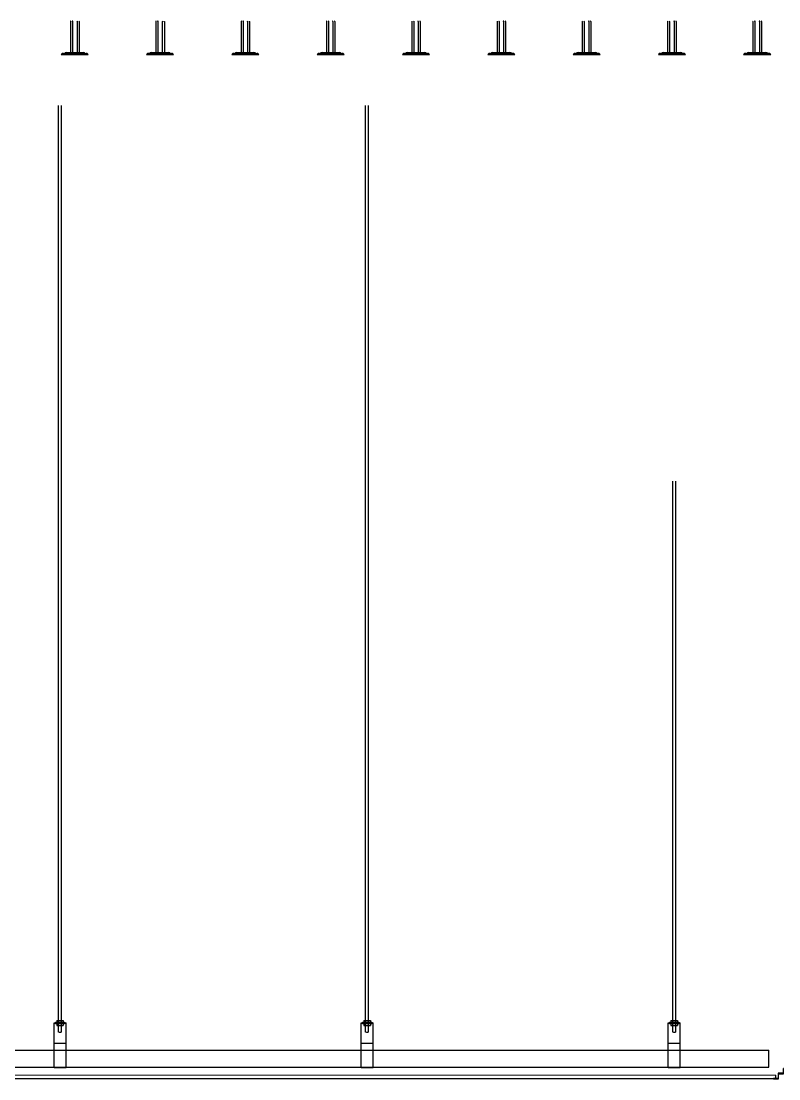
# Model space of a CAD drawing. Header units: millimetres. Extents: x 17311 to 801382, y -242618 to -104888.
# Drawn here: x 151163 to 153383, y -220860 to -217761 of the extents above; entities that cross this region are included whole.
import ezdxf

# ---------------------------------------------------------------- set-up
doc = ezdxf.new("R2010")
doc.units = ezdxf.units.MM
doc.header["$LTSCALE"] = 250
for name, color, linetype in [('A-CEIL', 8, 'Continuous'), ('A-CEIL_EL', 8, 'Continuous'), ('GES', 7, 'Continuous'), ('ISL', 251, 'Continuous'), ('MO-S', 3, 'Continuous')]:
    doc.layers.add(name, color=color, linetype=linetype)

# ---------------------------------------------------------------- blocks, each defined once
blk = doc.blocks.new('*U107')
at = {"layer": 'GES', "color": 8}
for p, q in [((45852.6, 1988.9, 0), (45852.6, 1898, 0)), ((45858.4, 1988.9, 0), (45858.4, 1898, 0)), ((45871.7, 1988.9, 0), (45871.7, 1898, 0)), ((45877.6, 1988.9, 0), (45877.6, 1898, 0)), ((46102.6, 1988.9, 0), (46102.6, 1898, 0)), ((46108.4, 1988.9, 0), (46108.4, 1898, 0)), ((46121.7, 1988.9, 0), (46121.7, 1898, 0)), ((46127.6, 1988.9, 0), (46127.6, 1898, 0)), ((46352.6, 1988.9, 0), (46352.6, 1898, 0)), ((46358.4, 1988.9, 0), (46358.4, 1898, 0)), ((46371.7, 1988.9, 0), (46371.7, 1898, 0)), ((46377.6, 1988.9, 0), (46377.6, 1898, 0)), ((46602.6, 1988.9, 0), (46602.6, 1898, 0)), ((46608.4, 1988.9, 0), (46608.4, 1898, 0)), ((46621.7, 1988.9, 0), (46621.7, 1898, 0)), ((46627.6, 1988.9, 0), (46627.6, 1898, 0)), ((46852.6, 1988.9, 0), (46852.6, 1898, 0)), ((46858.4, 1988.9, 0), (46858.4, 1898, 0)), ((46871.7, 1988.9, 0), (46871.7, 1898, 0)), ((46877.6, 1988.9, 0), (46877.6, 1898, 0)), ((47102.6, 1988.9, 0), (47102.6, 1898, 0)), ((47108.4, 1988.9, 0), (47108.4, 1898, 0)), ((47121.7, 1988.9, 0), (47121.7, 1898, 0)), ((47127.6, 1988.9, 0), (47127.6, 1898, 0)), ((47352.6, 1988.9, 0), (47352.6, 1898, 0)), ((47358.4, 1988.9, 0), (47358.4, 1898, 0)), ((47371.7, 1988.9, 0), (47371.7, 1898, 0)), ((47377.6, 1988.9, 0), (47377.6, 1898, 0)), ((47602.6, 1988.9, 0), (47602.6, 1898, 0)), ((47608.4, 1988.9, 0), (47608.4, 1898, 0)), ((47621.7, 1988.9, 0), (47621.7, 1898, 0)), ((47627.6, 1988.9, 0), (47627.6, 1898, 0)), ((47852.6, 1988.9, 0), (47852.6, 1898, 0)), ((47858.4, 1988.9, 0), (47858.4, 1898, 0)), ((47871.7, 1988.9, 0), (47871.7, 1898, 0)), ((47877.6, 1988.9, 0), (47877.6, 1898, 0)), ((45825.4, 1892.5), (45904.8, 1892.5, 0)), ((45831.7, 1895.4), (45898.4, 1895.4)), ((45840.2, 1897.7), (45890.3, 1897.7)), ((45853.4, 1897.2, 0), (45857.6, 1897.2, 0)), ((45856.7, 1897.2, 0), (45856.7, 1897.7)), ((45857.6, 1897.2, 0), (45872.6, 1897.2, 0)), ((45872.6, 1897.2, 0), (45876.7, 1897.2, 0)), ((45873.4, 1897.2, 0), (45873.4, 1897.7)), ((46075.4, 1892.5), (46154.8, 1892.5, 0)), ((46081.7, 1895.4), (46148.4, 1895.4)), ((46090.2, 1897.7), (46140.3, 1897.7)), ((46103.4, 1897.2, 0), (46107.6, 1897.2, 0)), ((46106.7, 1897.2, 0), (46106.7, 1897.7)), ((46107.6, 1897.2, 0), (46122.6, 1897.2, 0)), ((46122.6, 1897.2, 0), (46126.7, 1897.2, 0)), ((46123.4, 1897.2, 0), (46123.4, 1897.7)), ((46325.4, 1892.5), (46404.8, 1892.5, 0)), ((46331.7, 1895.4), (46398.4, 1895.4)), ((46340.2, 1897.7), (46390.3, 1897.7)), ((46353.4, 1897.2, 0), (46357.6, 1897.2, 0)), ((46356.7, 1897.2, 0), (46356.7, 1897.7)), ((46357.6, 1897.2, 0), (46372.6, 1897.2, 0)), ((46372.6, 1897.2, 0), (46376.7, 1897.2, 0)), ((46373.4, 1897.2, 0), (46373.4, 1897.7)), ((46575.4, 1892.5), (46654.8, 1892.5, 0)), ((46581.7, 1895.4), (46648.4, 1895.4)), ((46590.2, 1897.7), (46640.3, 1897.7)), ((46603.4, 1897.2, 0), (46607.6, 1897.2, 0)), ((46606.7, 1897.2, 0), (46606.7, 1897.7)), ((46607.6, 1897.2, 0), (46622.6, 1897.2, 0)), ((46622.6, 1897.2, 0), (46626.7, 1897.2, 0)), ((46623.4, 1897.2, 0), (46623.4, 1897.7)), ((46825.4, 1892.5), (46904.8, 1892.5, 0)), ((46831.7, 1895.4), (46898.4, 1895.4)), ((46840.2, 1897.7), (46890.3, 1897.7)), ((46853.4, 1897.2, 0), (46857.6, 1897.2, 0)), ((46856.7, 1897.2, 0), (46856.7, 1897.7)), ((46857.6, 1897.2, 0), (46872.6, 1897.2, 0)), ((46872.6, 1897.2, 0), (46876.7, 1897.2, 0)), ((46873.4, 1897.2, 0), (46873.4, 1897.7)), ((47075.4, 1892.5), (47154.8, 1892.5, 0)), ((47081.7, 1895.4), (47148.4, 1895.4)), ((47090.2, 1897.7), (47140.3, 1897.7)), ((47103.4, 1897.2, 0), (47107.6, 1897.2, 0)), ((47106.7, 1897.2, 0), (47106.7, 1897.7)), ((47107.6, 1897.2, 0), (47122.6, 1897.2, 0)), ((47122.6, 1897.2, 0), (47126.7, 1897.2, 0)), ((47123.4, 1897.2, 0), (47123.4, 1897.7)), ((47325.4, 1892.5), (47404.8, 1892.5, 0)), ((47331.7, 1895.4), (47398.4, 1895.4)), ((47340.2, 1897.7), (47390.3, 1897.7)), ((47353.4, 1897.2, 0), (47357.6, 1897.2, 0)), ((47356.7, 1897.2, 0), (47356.7, 1897.7)), ((47357.6, 1897.2, 0), (47372.6, 1897.2, 0)), ((47372.6, 1897.2, 0), (47376.7, 1897.2, 0)), ((47373.4, 1897.2, 0), (47373.4, 1897.7)), ((47575.4, 1892.5), (47654.8, 1892.5, 0)), ((47581.7, 1895.4), (47648.4, 1895.4)), ((47590.2, 1897.7), (47640.3, 1897.7)), ((47603.4, 1897.2, 0), (47607.6, 1897.2, 0)), ((47606.7, 1897.2, 0), (47606.7, 1897.7)), ((47607.6, 1897.2, 0), (47622.6, 1897.2, 0)), ((47622.6, 1897.2, 0), (47626.7, 1897.2, 0)), ((47623.4, 1897.2, 0), (47623.4, 1897.7)), ((47825.4, 1892.5), (47904.8, 1892.5, 0)), ((47831.7, 1895.4), (47898.4, 1895.4)), ((47840.2, 1897.7), (47890.3, 1897.7)), ((47853.4, 1897.2, 0), (47857.6, 1897.2, 0)), ((47856.7, 1897.2, 0), (47856.7, 1897.7)), ((47857.6, 1897.2, 0), (47872.6, 1897.2, 0)), ((47872.6, 1897.2, 0), (47876.7, 1897.2, 0)), ((47873.4, 1897.2, 0), (47873.4, 1897.7))]:
    blk.add_line(p, q, dxfattribs=at)
for centre, radius, start, end in [((45853.4, 1988.9, 0), 0.833, 90, 180), ((45857.6, 1988.9, 0), 0.833, 0, 90), ((45859.2, 1988.9, 0), 0.833, 90, 180), ((45870.9, 1988.9, 0), 0.833, 0, 90), ((45872.6, 1988.9, 0), 0.833, 90, 180), ((45876.7, 1988.9, 0), 0.833, 0, 90), ((46103.4, 1988.9, 0), 0.833, 90, 180), ((46107.6, 1988.9, 0), 0.833, 0, 90), ((46109.2, 1988.9, 0), 0.833, 90, 180), ((46120.9, 1988.9, 0), 0.833, 0, 90), ((46122.6, 1988.9, 0), 0.833, 90, 180), ((46126.7, 1988.9, 0), 0.833, 0, 90), ((46353.4, 1988.9, 0), 0.833, 90, 180), ((46357.6, 1988.9, 0), 0.833, 0, 90), ((46359.2, 1988.9, 0), 0.833, 90, 180), ((46370.9, 1988.9, 0), 0.833, 0, 90), ((46372.6, 1988.9, 0), 0.833, 90, 180), ((46376.7, 1988.9, 0), 0.833, 0, 90), ((46603.4, 1988.9, 0), 0.833, 90, 180), ((46607.6, 1988.9, 0), 0.833, 0, 90), ((46609.2, 1988.9, 0), 0.833, 90, 180), ((46620.9, 1988.9, 0), 0.833, 0, 90), ((46622.6, 1988.9, 0), 0.833, 90, 180), ((46626.7, 1988.9, 0), 0.833, 0, 90), ((46853.4, 1988.9, 0), 0.833, 90, 180), ((46857.6, 1988.9, 0), 0.833, 0, 90), ((46859.2, 1988.9, 0), 0.833, 90, 180), ((46870.9, 1988.9, 0), 0.833, 0, 90), ((46872.6, 1988.9, 0), 0.833, 90, 180), ((46876.7, 1988.9, 0), 0.833, 0, 90), ((47103.4, 1988.9, 0), 0.833, 90, 180), ((47107.6, 1988.9, 0), 0.833, 0, 90), ((47109.2, 1988.9, 0), 0.833, 90, 180), ((47120.9, 1988.9, 0), 0.833, 0, 90), ((47122.6, 1988.9, 0), 0.833, 90, 180), ((47126.7, 1988.9, 0), 0.833, 0, 90), ((47353.4, 1988.9, 0), 0.833, 90, 180), ((47357.6, 1988.9, 0), 0.833, 0, 90), ((47359.2, 1988.9, 0), 0.833, 90, 180), ((47370.9, 1988.9, 0), 0.833, 0, 90), ((47372.6, 1988.9, 0), 0.833, 90, 180), ((47376.7, 1988.9, 0), 0.833, 0, 90), ((47603.4, 1988.9, 0), 0.833, 90, 180), ((47607.6, 1988.9, 0), 0.833, 0, 90), ((47609.2, 1988.9, 0), 0.833, 90, 180), ((47620.9, 1988.9, 0), 0.833, 0, 90), ((47622.6, 1988.9, 0), 0.833, 90, 180), ((47626.7, 1988.9, 0), 0.833, 0, 90), ((47853.4, 1988.9, 0), 0.833, 90, 180), ((47857.6, 1988.9, 0), 0.833, 0, 90), ((47859.2, 1988.9, 0), 0.833, 90, 180), ((47870.9, 1988.9, 0), 0.833, 0, 90), ((47872.6, 1988.9, 0), 0.833, 90, 180), ((47876.7, 1988.9, 0), 0.833, 0, 90), ((45831.7, 1887.1), 8.33, 90, 139.756), ((45840.2, 1889.3), 8.33, 90, 132.9054), ((45853.4, 1898, 0), 0.833, 180, 270), ((45857.6, 1898, 0), 0.833, 270, 0), ((45859.2, 1898, 0), 0.833, 180, 270), ((45872.6, 1898, 0), 0.833, 180, 270), ((45876.7, 1898, 0), 0.833, 270, 0), ((45890.3, 1889.3), 8.33, 47.0946, 90), ((45898.4, 1887.1), 8.33, 40.244, 90), ((46081.7, 1887.1), 8.33, 90, 139.756), ((46090.2, 1889.3), 8.33, 90, 132.9054), ((46103.4, 1898, 0), 0.833, 180, 270), ((46107.6, 1898, 0), 0.833, 270, 0), ((46109.2, 1898, 0), 0.833, 180, 270), ((46122.6, 1898, 0), 0.833, 180, 270), ((46126.7, 1898, 0), 0.833, 270, 0), ((46140.3, 1889.3), 8.33, 47.0946, 90), ((46148.4, 1887.1), 8.33, 40.244, 90), ((46331.7, 1887.1), 8.33, 90, 139.756), ((46340.2, 1889.3), 8.33, 90, 132.9054), ((46353.4, 1898, 0), 0.833, 180, 270), ((46357.6, 1898, 0), 0.833, 270, 0), ((46359.2, 1898, 0), 0.833, 180, 270), ((46372.6, 1898, 0), 0.833, 180, 270), ((46376.7, 1898, 0), 0.833, 270, 0), ((46390.3, 1889.3), 8.33, 47.0946, 90), ((46398.4, 1887.1), 8.33, 40.244, 90), ((46581.7, 1887.1), 8.33, 90, 139.756), ((46590.2, 1889.3), 8.33, 90, 132.9054), ((46603.4, 1898, 0), 0.833, 180, 270), ((46607.6, 1898, 0), 0.833, 270, 0), ((46609.2, 1898, 0), 0.833, 180, 270), ((46622.6, 1898, 0), 0.833, 180, 270), ((46626.7, 1898, 0), 0.833, 270, 0), ((46640.3, 1889.3), 8.33, 47.0946, 90), ((46648.4, 1887.1), 8.33, 40.244, 90), ((46831.7, 1887.1), 8.33, 90, 139.756), ((46840.2, 1889.3), 8.33, 90, 132.9054), ((46853.4, 1898, 0), 0.833, 180, 270), ((46857.6, 1898, 0), 0.833, 270, 0), ((46859.2, 1898, 0), 0.833, 180, 270), ((46872.6, 1898, 0), 0.833, 180, 270), ((46876.7, 1898, 0), 0.833, 270, 0), ((46890.3, 1889.3), 8.33, 47.0946, 90), ((46898.4, 1887.1), 8.33, 40.244, 90), ((47081.7, 1887.1), 8.33, 90, 139.756), ((47090.2, 1889.3), 8.33, 90, 132.9054), ((47103.4, 1898, 0), 0.833, 180, 270), ((47107.6, 1898, 0), 0.833, 270, 0), ((47109.2, 1898, 0), 0.833, 180, 270), ((47122.6, 1898, 0), 0.833, 180, 270), ((47126.7, 1898, 0), 0.833, 270, 0), ((47140.3, 1889.3), 8.33, 47.0946, 90), ((47148.4, 1887.1), 8.33, 40.244, 90), ((47331.7, 1887.1), 8.33, 90, 139.756), ((47340.2, 1889.3), 8.33, 90, 132.9054), ((47353.4, 1898, 0), 0.833, 180, 270), ((47357.6, 1898, 0), 0.833, 270, 0), ((47359.2, 1898, 0), 0.833, 180, 270), ((47372.6, 1898, 0), 0.833, 180, 270), ((47376.7, 1898, 0), 0.833, 270, 0), ((47390.3, 1889.3), 8.33, 47.0946, 90), ((47398.4, 1887.1), 8.33, 40.244, 90), ((47581.7, 1887.1), 8.33, 90, 139.756), ((47590.2, 1889.3), 8.33, 90, 132.9054), ((47603.4, 1898, 0), 0.833, 180, 270), ((47607.6, 1898, 0), 0.833, 270, 0), ((47609.2, 1898, 0), 0.833, 180, 270), ((47622.6, 1898, 0), 0.833, 180, 270), ((47626.7, 1898, 0), 0.833, 270, 0), ((47640.3, 1889.3), 8.33, 47.0946, 90), ((47648.4, 1887.1), 8.33, 40.244, 90), ((47831.7, 1887.1), 8.33, 90, 139.756), ((47840.2, 1889.3), 8.33, 90, 132.9054), ((47853.4, 1898, 0), 0.833, 180, 270), ((47857.6, 1898, 0), 0.833, 270, 0), ((47859.2, 1898, 0), 0.833, 180, 270), ((47872.6, 1898, 0), 0.833, 180, 270), ((47876.7, 1898, 0), 0.833, 270, 0), ((47890.3, 1889.3), 8.33, 47.0946, 90), ((47898.4, 1887.1), 8.33, 40.244, 90)]:
    blk.add_arc(centre, radius, start, end, dxfattribs=at)

msp = doc.modelspace()

# ---------------------------------------------------------------- linework, layer by layer
at = {"layer": 'A-CEIL'}
for p, q in [((149159.1, -220848.2, 0), (153374, -220848.4, 0)), ((149159.1, -220858.2, 0), (153374, -220858.4, 0))]:
    msp.add_line(p, q, dxfattribs=at)
at = {"layer": 'A-CEIL_EL'}
for p, q in [((151272, -220722.4, 0), (151272, -218008.4, 0)), ((151281, -220722.4, 0), (151281, -218008.4, 0)), ((152172, -220722.4, 0), (152172, -218008.4, 0)), ((152181, -220722.4, 0), (152181, -218008.4, 0)), ((153072, -220722.4, 0), (153072, -219108.4, 0)), ((153081, -220722.4, 0), (153081, -219108.4, 0)), ((151259, -220826.4, 0), (151259, -220695.2, 0)), ((151259, -220695.2, 0), (151294, -220695.2, 0)), ((151259, -220696.4, 0), (151294, -220696.4, 0)), ((151263, -220693.7, 0), (151290, -220693.7, 0)), ((151263, -220693.7, 0), (151263, -220695.2, 0)), ((151263, -220696.4, 0), (151263, -220697.9, 0)), ((151263, -220697.9, 0), (151290, -220697.9, 0)), ((151267, -220688.7, 0), (151286, -220688.7, 0)), ((151267, -220688.7, 0), (151267, -220693.7, 0)), ((151267, -220697.9, 0), (151267, -220702.9, 0)), ((151286, -220688.7, 0), (151286, -220693.7, 0)), ((151286, -220697.9, 0), (151286, -220702.9, 0)), ((151290, -220693.7, 0), (151290, -220695.2, 0)), ((151290, -220696.4, 0), (151290, -220697.9, 0)), ((151294, -220826.4, 0), (151294, -220695.2, 0)), ((152159, -220826.4, 0), (152159, -220695.2, 0)), ((152159, -220695.2, 0), (152194, -220695.2, 0)), ((152159, -220696.4, 0), (152194, -220696.4, 0)), ((152163, -220693.7, 0), (152190, -220693.7, 0)), ((152163, -220693.7, 0), (152163, -220695.2, 0)), ((152163, -220696.4, 0), (152163, -220697.9, 0)), ((152163, -220697.9, 0), (152190, -220697.9, 0)), ((152167, -220688.7, 0), (152186, -220688.7, 0)), ((152167, -220688.7, 0), (152167, -220693.7, 0)), ((152167, -220697.9, 0), (152167, -220702.9, 0)), ((152186, -220688.7, 0), (152186, -220693.7, 0)), ((152186, -220697.9, 0), (152186, -220702.9, 0)), ((152190, -220693.7, 0), (152190, -220695.2, 0)), ((152190, -220696.4, 0), (152190, -220697.9, 0)), ((152194, -220826.4, 0), (152194, -220695.2, 0)), ((153059, -220826.4, 0), (153059, -220695.2, 0)), ((153059, -220695.2, 0), (153094, -220695.2, 0)), ((153059, -220696.4, 0), (153094, -220696.4, 0)), ((153063, -220693.7, 0), (153090, -220693.7, 0)), ((153063, -220693.7, 0), (153063, -220695.2, 0)), ((153063, -220696.4, 0), (153063, -220697.9, 0)), ((153063, -220697.9, 0), (153090, -220697.9, 0)), ((153067, -220688.7, 0), (153086, -220688.7, 0)), ((153067, -220688.7, 0), (153067, -220693.7, 0)), ((153067, -220697.9, 0), (153067, -220702.9, 0)), ((153086, -220688.7, 0), (153086, -220693.7, 0)), ((153086, -220697.9, 0), (153086, -220702.9, 0)), ((153090, -220693.7, 0), (153090, -220695.2, 0)), ((153090, -220696.4, 0), (153090, -220697.9, 0)), ((153094, -220826.4, 0), (153094, -220695.2, 0)), ((151267, -220702.9, 0), (151286, -220702.9, 0)), ((151272, -220722.4, 0), (151272, -220702.9, 0)), ((151281, -220722.4, 0), (151281, -220702.9, 0)), ((152167, -220702.9, 0), (152186, -220702.9, 0)), ((152172, -220722.4, 0), (152172, -220702.9, 0)), ((152181, -220722.4, 0), (152181, -220702.9, 0)), ((153067, -220702.9, 0), (153086, -220702.9, 0)), ((153072, -220722.4, 0), (153072, -220702.9, 0)), ((153081, -220722.4, 0), (153081, -220702.9, 0)), ((151259, -220754.7, 0), (151294, -220754.7, 0)), ((152159, -220754.7, 0), (152194, -220754.7, 0)), ((153059, -220754.7, 0), (153094, -220754.7, 0)), ((149226.5, -220775.2, 0), (153354.1, -220775.4, 0)), ((151259, -220775.2, 0), (151294, -220775.2, 0)), ((152159, -220775.2, 0), (152194, -220775.2, 0)), ((153059, -220775.2, 0), (153094, -220775.2, 0)), ((153354.1, -220825.4, 0), (153354.1, -220775.4, 0)), ((149226.5, -220825.2, 0), (153354.1, -220825.4, 0)), ((151259, -220825.2, 0), (151294, -220825.2, 0)), ((151259, -220826.4, 0), (151294, -220826.4, 0)), ((152159, -220825.2, 0), (152194, -220825.2, 0)), ((152159, -220826.4, 0), (152194, -220826.4, 0)), ((153059, -220825.2, 0), (153094, -220825.2, 0)), ((153059, -220826.4, 0), (153094, -220826.4, 0))]:
    msp.add_line(p, q, dxfattribs=at)
for centre in [(151276.5, -220710.8, 0), (152176.5, -220710.8, 0), (153076.5, -220710.8, 0)]:
    msp.add_arc(centre, 12.4, 248.715, 291.285, dxfattribs=at)
at = {"layer": 'ISL'}
msp.add_line((153374, -220858.4, 0), (153374, -220848.4, 0), dxfattribs=at)
at = {"layer": 'MO-S', "elevation": 0}
msp.add_lwpolyline([(153397.1, -220829.6), (153395.9, -220829.6), (153395.9, -220843.4), (153380.9, -220843.4), (153380.9, -220858.4), (153367.1, -220858.4), (153367.1, -220859.6), (153382.1, -220859.6), (153382.1, -220844.6), (153397.1, -220844.6)], close=True, dxfattribs=at)

# ---------------------------------------------------------------- block references
at = {"layer": 'GES', "color": 2, "linetype": 'Continuous'}
msp.add_blockref('*U107', (105454.6, -219750.9), dxfattribs=at)

doc.saveas('drawing.dxf')
